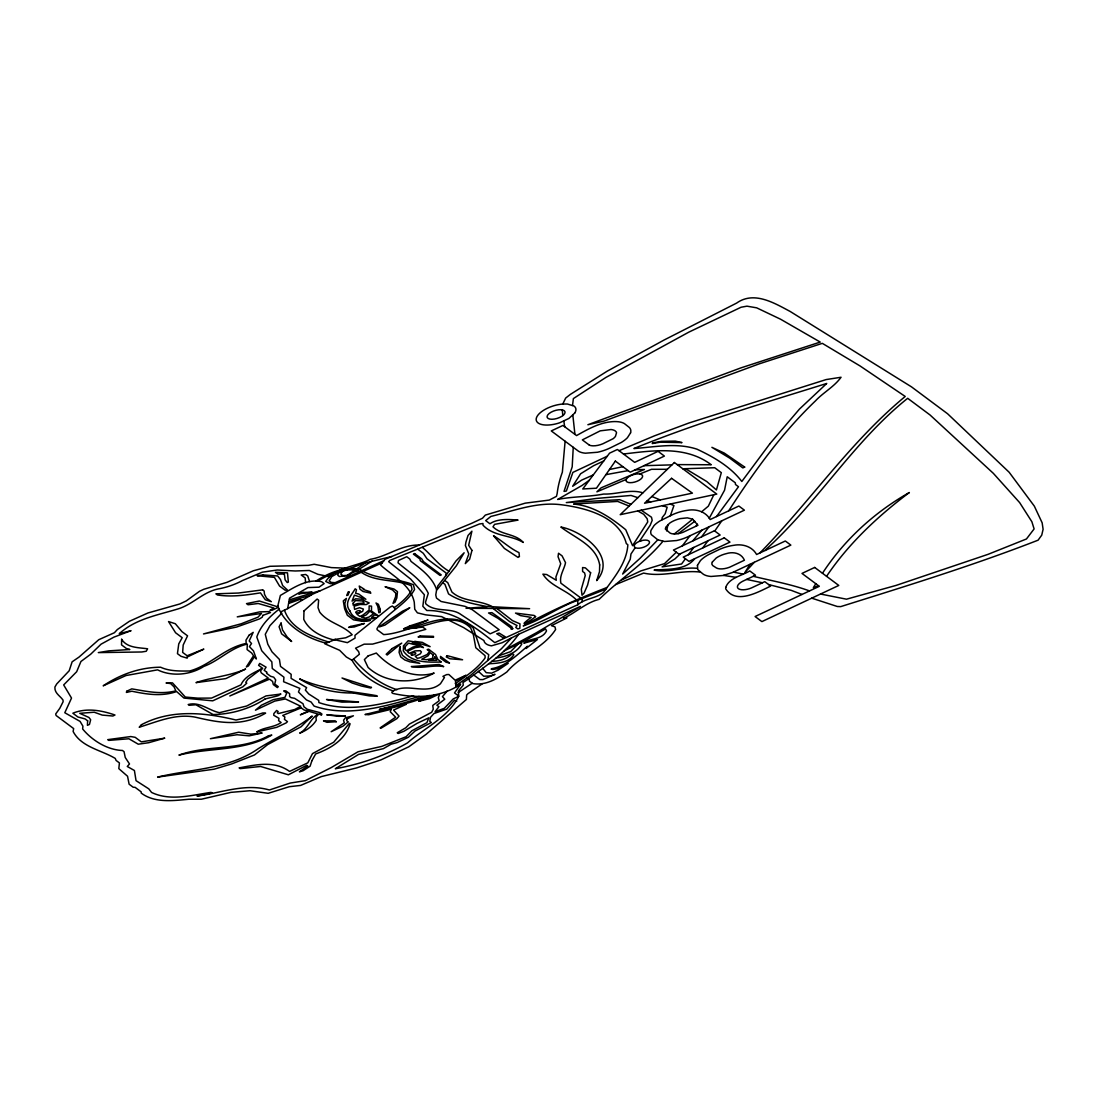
<?xml version="1.0" encoding="UTF-8"?>
<svg xmlns="http://www.w3.org/2000/svg" width="1098" height="1098" viewBox="0 0 1098 1098"><rect width="100%" height="100%" fill="white"/><g stroke="black" fill="none" stroke-linecap="round" stroke-linejoin="round"><path stroke-width="1.5" d="M577.795 604.724C585.152 598.273 596.2 598.492 603.543 592.385C613.672 578.001 626.821 563.068 627.85 544.732L626.327 543.592C619.341 516.389 584.96 507.578 560.296 504.641C536.442 501.882 513.631 510.844 490.875 516.444L485.673 520.589L489.941 523.773C497.572 518.434 509.06 519.368 518.078 520.095L494.594 524.35L492.988 526.848C501.512 535.179 515.525 533.546 523.266 542.439C510.433 534.699 493.798 536.689 482.996 525.187L482.969 523.513L479.524 523.966L389.708 560.46L388.692 561.709L410.693 579.126L424.363 594.773L422.826 606.274L426.806 610.515C453.254 609.898 475.283 627.342 494.786 642.646L577.795 604.724L577.836 601.375C567.927 590.189 550.743 586.73 542.892 574.158L546.708 574.542L556.261 580.252L555.904 576.985L560.721 563.741L558.045 556.686L558.525 553.227L562.08 555.876L565.539 562.67C564.194 569.587 559.129 575.791 560.886 583.175L582.352 599.11L581.871 601.979M281.006 611.751L287.649 608.621L289.543 598.177L307.962 587.581L318.996 587.183L324.143 583.601L321.604 581.707C306.52 578.344 292.837 588.267 280.388 595.418L278.082 604.82L278.508 608.059C287.113 627.013 306.534 638.034 326.133 643.236M455.945 686.758L455.464 681.282L466.046 675.27L455.107 680.197L448.876 674.501L446.721 674.584L442.919 676.368L444.443 677.507L440.463 683.738C426.106 695.816 407.536 682.229 392.398 691.424L391.835 692.646L392.851 693.401C416.169 698.657 440.49 697.779 460.666 684.191L454.531 692.907L458.593 695.926M562.258 409.938L562.821 415.566M562.807 404.037L565.648 398.08L570.356 394.402L607.084 371.248L664.057 340.037L736.593 303.103C753.969 290.696 774.145 302.966 790.121 311.434L911.518 386.88L947.574 413.754L1009.144 472.25L1034.343 506.151L1042.153 522.826L1043.1 529.277L1041.741 535.151L1038.09 540.175C973.501 565.36 906.852 585.824 840.711 606.618L837.294 606.494L811.738 598.163M573.252 447.311L572.195 466.842L564.029 491.41L566.362 491.039L572.881 472.401L607.263 456.233M574.927 434.355L572.854 415.264M661.888 519.834L662.231 517.529L665.196 513.754L667.159 507.194L662.465 505.67M338.253 573.019L337.882 575.379L339.392 576.505L350.454 575.283L342.823 575.613L340.792 574.103L342.425 571.331M456.741 701.21L454.407 700.291L446.735 709.102L433.985 713.522L430.526 717.296L429.798 721.372L431.349 722.525L414.989 731.048L408.401 737.252L397.009 742.605L391.08 744.224L383.408 748.644L358.552 754.422L335.315 768.751C360.707 764.181 385.041 755.712 407.495 742.907C424.555 727.727 448.204 717.584 458.648 696.365L458.525 690.834L463.26 685.193L462.972 682.531L468.901 678.674C486.51 665.155 505.821 652.939 518.599 634.315L580.403 606.398L536.538 632.681L506.37 649.014M445.568 576.011L455.986 560.968L464.125 552.788L456.288 565.854L437.237 589.53L437.704 586.071L445.568 576.011L446.186 573.074L427.026 558.8L423.265 553.268L417.858 549.233M666.623 530.869L668.009 524.542M383.943 560.625L332.941 583.697L333.723 584.273M487.814 660.474L488.747 654.71L480.101 648.259L473.128 627.781C446.927 605.19 412.34 633.175 383.682 634.589L377.094 629.676L377.012 628.578C386.194 612.821 405.67 605.341 414.564 589.475L413.424 584.767C396.145 577.672 375.653 579.95 359.664 569.286C344.539 566.17 328.439 573.005 315.95 581.062M670.343 515.731L673.939 505.547L670.219 504.023M439.502 694.622L438.322 697.655L439.159 700.771L432.763 705.438L433.271 709.198L431.665 712.286L409.348 724.131L405.848 727.741L397.243 732.737L398.258 733.491L403.927 731.268L417.02 723.376L428.81 717.831L426.916 722.649L411.819 730.815L406.109 736.703L381.733 746.407L358.044 751.759L331.294 767.557L305.299 780.664L290.256 783.052L269.394 789.984C245.032 782.998 220.945 793.003 197.05 796.064L212.367 792.934L210.94 792.385C191.628 795.226 170.272 801.416 151.565 792.44L148.793 788.858L136.042 780.664L134.409 770.508L127.286 766.486L129.495 763.961L125.241 757.483L124.047 751.663L122.454 750.483C107.357 749.961 92.04 740.423 82.652 728.99L82.899 726.135L80.085 721.413L64.796 712.739L71.521 698.081L63.67 684.932L76.668 671.729L80.936 661.49L90.709 654.202L101.071 644.169L113.904 637.142L131.046 630.677L119.27 633.683C135.864 618.641 158.263 615.031 178.892 608.649C193.632 603.831 203.995 591.136 219.737 588.652A37.606 16.429 -17.3 0 0 242.48 580.54L262.34 572.168L277.286 569.999L295.238 570.987L309.307 570.48L317.926 574.323L329.071 576.628M709.212 518.311L724.556 490.202L727.219 476.765L735.344 482.818L735.454 484.465L738.487 486.73L716.514 516.554M447.243 690.985L442.453 696.612L444.759 699.22L436.867 705.204L438.898 706.714L435.069 711.696L444.265 708.334L453.282 698.891L458.648 696.365M696.036 526.189L697.285 524.185M749.989 564.345L744.869 572.538L754.257 562.327M815.814 583.724L813.357 587.567L818.504 585.728M822.471 573.266C844.266 539.859 874.626 512.148 909.35 492.522C877.892 516.142 848.644 543.537 826.561 576.313M635.262 547.573L630.966 554.01L630.266 559.198L622.648 574.062L639.901 558.457L657.798 539.804L664.537 541.506L676.656 540.532A24.032 10.5 -17.3 0 0 689.132 536.167L744.403 510.172L738.872 506.041L710.159 519.546C705.643 511.394 695.912 508.676 687.252 510.364A23.566 10.294 -17.3 0 0 673.17 514.372L660.035 520.877A24.732 10.802 -17.3 0 0 654.037 525.585L650.99 530.403A25.721 11.241 -17.3 0 0 651.347 534.644L657.826 539.818M639.42 541.341L650.181 525.242L652.198 520.37L651.485 517.227L641.205 510.199M708.086 540.696L702.651 547.998M714.757 531.02L721.811 520.795M728.674 510.844C754.134 471.536 781.474 433.436 815.416 400.921C823.39 392.37 834.164 386.825 841.054 377.259L826.176 379.565L688.995 422.977L654.614 435.782L619.039 450.702M517.762 644.334L510.68 651.622L498.616 655.849M690.052 535.728L682.297 545.884M685.44 558.758L681.57 564.001L662.094 566.884L674.954 558.896L680.431 553.708M688.432 554.696L693.785 547.422M701.608 536.798L708.937 526.848M694.705 558.69C685.44 570.603 667.653 568.956 654.106 570.109C668.366 573.046 682.819 566.719 697.312 568.352M692.605 541.039L701.842 530.183M759.885 552.967C809.748 502.074 850.003 442.069 905.219 396.46L860.091 365.977L822.32 343.345L759.185 363.863L604.174 421.042L587.883 424.734L740.862 367.899L820.233 342.082L780.596 319.23L756.687 307.838L746.956 306.164L741.081 307.234L688.844 332.131L605.808 377.492L573.376 398.588L572.538 405.464M765.169 550.469L766.898 548.588C817.941 502.225 853.599 441.52 907.675 398.3L930.006 414.948L993.306 473.307L1019.658 502.623L1031.873 521.742L1034.11 528.934L1026.438 538.981L988.09 554.325L896.092 585.412L846.489 599.192L820.508 594.032M511.476 637.952L501.484 648.657L470.548 675.394L455.999 685.55M662.918 541.3C644.444 563.494 619.45 579.442 599.165 599.33C585.893 602.637 575.846 612.574 563.425 618.476L566.911 617.941L551.443 625.654L554.97 626.889L555.615 629.497C543.839 647.861 520.919 655.314 506.878 671.962C496.982 678.962 485.247 685.866 472.648 683.546L469.601 681.268L468.901 678.674L467.24 677.699M676.327 552.212L664.468 563.645L640.944 570.878L621.646 579.95M497.065 608.649L512.546 620.658L519.985 623.856L519.807 628.344L517.803 628.921L515.772 627.411L517.048 625.531L509.664 621.633L493.222 608.512M281.815 613.137L269.943 625.654L265.277 634.301L267.802 644.21L272.016 651.855L279.427 659.418L280.512 666.39L291.176 674.337L291.066 678.358L306.617 687.623L305.368 690.093L308.771 694.005L318.736 700.373L318.887 702.569C349.493 713.178 383.353 703.996 413.63 695.816M472.222 683.217L458.195 692.577M674.323 533.944L692.673 519.23L697.971 525.283L683.148 532.242A11.625 5.078 -17.3 0 1 679.415 533.381L678.166 533.642A11.886 5.188 -17.3 0 1 674.57 533.957L673.486 533.916A12.188 5.325 -17.3 0 1 670.013 533.024L665.333 529.016L665.882 527.095L669.739 523.087A14.796 6.464 -17.3 0 1 680.087 518.627L687.348 517.858L692.605 519.162M407.605 628.811L422.73 627.095L425.777 629.36L372.593 644.101L364.138 644.169L355.56 648.191L358.648 651.649L359.403 654.23L352.033 660.282L346.337 656.988L339.653 650.304L324.775 643.757L335.48 639.365M317.377 581.226C330.114 574.021 345.472 566.335 360.35 571.619C375.008 582.64 395.17 578.742 411.283 585.714L412.038 589.42C408.209 596.804 401.058 602.871 394.319 607.537L392.302 606.027L390.161 607.043L354.97 635.344L355.038 638.116L347.393 642.659L335 639.791M701.663 511.737L708.334 506.178L713.824 494.718M694.814 521.276L678.221 533.628M365.387 562.849L347.49 575.187L356.068 571.152L372.291 560.941M455.286 683.642C465.95 676.244 477.685 668.572 485.11 657.894L485.069 655.684L475.791 647.724L473.211 633.903L470.658 627.96C454.792 611.915 431.926 624.927 413.548 628.234M279.208 609.102C269.779 616.458 260.665 625.421 256.808 637.032L261.708 650.702L271.837 661.874L272.263 668.462L283.943 677.178L283.6 681.721L299.836 688.405L298.478 691.973L306.452 699.92L311.077 702.006L314.097 706.083C348.135 717.708 385.796 706.22 419.134 696.448M287.649 608.621L312.491 594.265L382.241 562.794M423.073 696.914C408.909 701.759 394.045 705.602 379.332 709.486C396.378 706.014 413.479 702.5 429.332 695.473M518.599 634.315L502.033 642.769L491.451 645.83A22.921 10.006 -17.3 0 1 483.944 640.546L463.672 627.617L441.588 616.623L425.599 614.839L417.405 612.849L414.756 609.253L414.262 602.171C410.556 584.493 392.755 576.244 380.526 564.948L385.014 559.28L471.783 523.279L482.502 518.242L485.343 515.086L525.269 503.145L549.274 500.084L556.466 496.351L557.18 493.414A338.802 147.997 -17.3 0 1 562.354 472.209L565.113 441.245M278.398 607.276L271.975 610.31L269.957 610.227L273.841 607.976L258.25 603.488L248.038 604.751L246.515 603.625L259.32 601.004L276.751 606.535L278.247 606.123M603.722 460.968L593.593 465.717L580.581 473.787L572.648 486.263L581.624 480.128L593.277 474.912M589.31 480.224L581.995 485.481L557.674 499.453C572.895 496.378 588.157 497.023 603.694 494.045C616.582 494.539 630.293 488.788 642.906 492.824M607.084 587.444C578.522 598.479 549.892 611.133 523.211 625.915C541.643 619.766 558.209 607.249 576.875 600.661L605.835 589.187M435.494 694.663L418.681 701.334L429.345 698.671L437.924 694.65M482.324 683.752L467.885 693.744L466.664 694.993L466.389 699.481L426.299 734.178L408.758 746.818L380.896 759.926L356.479 767.955L321.316 776.602L300.605 785.427L289.309 786.703L268.187 793.305L250.028 790.725L230.951 792.358L201.401 799.22L188.925 799.234C173.292 800.716 154.571 803.228 141.162 793.044L141.23 791.905L135.136 787.362L133.174 787.225L129.111 784.192L127.546 776.245L118.817 768.641L119.421 762.918L116.086 760.434L115.276 758.444C101.428 750.044 81.334 747.244 73.127 731.488L73.648 728.578L56.122 715.512L55.696 713.961L59.8 708.306L63.121 701.704L62.998 700.057C60.061 695.775 54.351 693.14 54.9 687.06L56.712 683.958L69.188 670.768L72.125 661.82L79.056 657.057L98.779 639.695L114.425 632.709L117.321 629.566L129.454 621.262L147.956 612.972L179.811 603.969L186.235 600.935L199.534 591.273L203.816 589.269L227.025 582.311L253.35 570.768L269.902 566.294L308.305 565.374L314.179 564.276L331.418 567.611L345.829 568.16M504.325 650.826L527.081 639.585L545.569 628.962L546.529 630.897C541.959 640.065 530.636 637.664 523.856 643.181L537.402 639.544L526.011 648.506L527.438 646.242C516.911 654.998 506.013 666.294 491.78 668.641L491.163 669.107L492.865 669.451L497.531 668.709L508.209 663.316L498.012 670.192L491.684 673.156L486.208 672.649L482.64 668.243M615.635 584.589L643.62 573.087C662.574 577.342 681.172 569.793 700.277 572.072M626.285 479.401L596.887 491.822L601.182 487.8L644.43 469.464L635.111 469.848M639.736 474.02L651.498 469.299L667.323 469.299M289.282 603.255L300.056 599.33L302.183 600.222M289.378 601.512L311.31 594.951M289.46 599.837L320.191 590.642M609.5 469.505L622.882 466.691M605.89 474.665L628.125 470.603M301.25 707.812L282.721 715.457L284.862 717.049L284.437 719.368L287.484 721.647L286.18 722.896L276.751 727.329L256.767 731.886C264.261 727.068 273.814 727.59 281.129 722.553L278.59 720.659L278.988 718.339L273.773 715.278L273.855 713.576L276.641 710.433L278.165 711.573L277.259 712.822L278.274 713.576L294.744 709.486L300.756 706.247L285.37 698.932L274.747 701.1L255.45 710.173L261.365 705.232L273.155 699.687L284.931 697.395L286.729 693.14L283.696 690.875L285.809 690.862L289.652 693.716L289.598 696.516L291.121 697.655L294.593 698.314L303.007 703.736L303.981 706.81L307.303 709.294L320.053 712.671L321.92 714.057L321.371 715.278L319.779 714.084L317.624 715.1L316.004 717.598L316.265 720.315C312.546 726.272 306.205 730.719 299.713 733.162C308.154 728.729 310.254 718.284 318.2 714.112L309.114 711.353L300.33 714.825L308.565 710.955L304.283 710.077L301.291 707.977M391.712 556.521L363.314 563.411L337.841 573.183L331.788 576.56L329.167 580.883L331.198 582.407L335.123 582.681M496.214 657.949C505.917 656.837 516.801 652.953 521.797 643.977L520.438 642.961M623.486 454.009C653.008 450.564 685.687 445.459 711.257 464.756L677.219 464.605M491.931 661.202C499.521 661.421 506.851 658.896 512.313 653.653L513.837 654.792C508.703 663.014 497.216 663.302 488.569 663.755M671.935 464.866L643.977 465.689M419.409 545.088C401.58 544.402 387.237 556.576 370.163 559.335C356.15 566.692 334.849 567.213 325.708 581.473L330.237 583.601L332.941 583.697M682.832 468.791L714.716 467.734L721.317 472.662L716.418 489.955L706.783 481.542L685.509 468.709M486.977 606.796L466.019 608.265L529.62 608.704L486.469 606.425C473.458 603.914 459.664 601.375 448.533 593.894L444.937 584.328L443.125 582.983M733.437 572.099L743.03 574.076M723.445 575.393L736.154 577.37M746.626 579.428L762.424 582.764M449.494 662.972L446.104 662.259L440.518 658.086L440.518 656.412L449.384 662.945M753.269 576.299C772.169 580.924 791.219 584.26 809.514 590.916M768.627 584.548L791.109 590.312L801.993 594.457M328.975 642.124C311.64 636.62 290.943 628.962 284.437 610.131M637.869 497.669L631.021 495.445L596.241 498.465L566.307 502.582L619.766 499.7L630.952 504.325M647.271 500.729L650.853 501.896M393.372 691.054C377.218 685.097 360.693 675.599 352.033 660.282M396.968 689.695C379.839 684.15 365.14 672.662 353.515 659.047M651.855 496.502L660.227 499.919M629.127 506.082L617.694 501.415L573.636 504.037C593.496 505.807 610.543 517.391 625.736 529.716L632.558 545.651L647.751 521.921L647.189 518.736L643.675 514.276L637.76 510.941M478.467 671.413L483.696 676.231L490.216 675.956L495.006 674.323L482.928 679.593L479.812 679.552L473.718 675.009M589.351 445.115L582.338 439.886L600.235 430.841L611.078 429.524A14.796 6.464 -17.3 0 1 616.541 432.722L615.402 436.524L613.425 438.555L602.843 443.784A11.927 5.202 -17.3 0 1 589.31 445.143M422.346 547.367C431.541 554.943 438.157 564.935 448.917 571.18M492.755 606.906C480.32 599.865 463.095 602.129 451.923 592.042L447.764 582.667L444.964 580.581M394.319 607.537L394.813 609.28M309.595 581.611L307.756 576.011L305.724 574.501L301.181 574.968L305.203 577.973L305.56 582.64M563.823 421.138L564.701 426.738M380.224 609.363L380.224 612.149L378.892 612.753L377.794 606.343L376.01 602.967L378.398 604.312L380.224 609.363M284.341 573.952L285.123 579.881L287.251 582.544L288.349 582.077L287.484 572.84L275.433 572.305L277.89 574.144L284.341 573.952M369.985 620.425L361.462 621.166L353.446 619.821L347.352 615.278L344.635 608.814L343.276 600.839L346.378 598.41L344.799 603.735C346.103 616.623 358.346 622.346 369.985 620.425M349.988 611.01C353.625 621.441 367.679 620.123 376.257 617.721L371.549 617.351L374.624 614.894L378.288 615.868L371.467 611.051L371.536 606.165L369.161 605.904L369.065 610.117L362.916 615.031L359.883 616.458L356.919 614.235L362.656 611.366L363.369 609.061L359.513 607.688L354.585 609.404L354.187 606.165L360.007 604.476L366.21 604.573L369.175 602.939L363.589 600.428L363.397 599.357L355.546 598.794L352.06 601.128L354.421 595.102L365.895 599.261L358.744 594.032L355.615 593.291L356.466 589.75L355.189 588.789C351.305 595.624 343.509 602.898 349.988 611.01M187.236 657.016L187.209 658.141L180.992 656.302L177.437 653.653L178.754 643.881L182.186 637.691L175.584 632.764L168.543 621.564L175.351 623.746L181.966 631.652L187.552 635.824L183.188 645.02L182.639 652.404L187.127 655.753L203.844 649.11L187.236 657.016M303.981 610.941L303.762 619.354C309.032 630.705 321.426 636.607 332.955 639.75L345.746 637.787L352.184 634.754C342.933 624.831 328.302 623.129 319.71 612.149L318.022 607.606L318.64 600.208L317.116 599.069L303.981 610.941M405.08 647.971L405.038 649.659L406.699 650.62L413.205 646.969L419.889 645.981L408.552 643.099L404.997 646.873L405.08 647.971M599.686 564.907L599.508 571.646L596.694 580.609C617.447 557.084 582.997 531.171 560.845 527.013C574.981 537.979 596.255 545.432 599.686 564.907M725.737 587.416L725.696 588.83C736.031 604.874 758.196 592.028 770.686 586.071L764.771 581.666L751.471 587.924A10.76 4.708 -17.3 0 1 741.644 589.736L739.778 589.365A10.76 4.708 -17.3 0 1 742.619 581.309L755.534 575.242L749.742 570.919C742.124 575.709 729.058 577.781 725.737 587.416M353.185 603.118L353.089 605.094L357.632 603.557L364.179 603.063L362.518 600.935L355.491 600.592L353.185 603.118M403.515 645.83L403.282 650.908C411.764 663.123 428.138 662.245 441.382 662.039L437.828 659.39L435.535 654.477L428.536 649.165L427.218 649.618L429.606 651.402L427.067 654.545L419.683 657.839L417.309 658.333L415.264 656.233L420.397 653.818L421.412 651.951L420.287 650.675L415.03 650.908L409.197 653.337L407.427 651.704L407.893 651.073L415.154 647.655L420.905 646.736L423.457 647.655L419.903 645.006L412.134 642.975L413.452 641.726L408.168 640.793L403.515 645.83M87.648 720.823L87.401 725.339L89.46 724.447L90.654 719.725L88.924 717.474L79.729 713.316L94.208 712.218L102.21 715.086L112.833 716.02L114.974 715.018C101.469 710.337 86.55 707.62 72.839 713.206L77.917 716.994L85.109 718.929L87.648 720.823M346.844 719.025L346.748 720.727L348.272 721.866L342.947 726.176L331.171 731.721L344.305 722.827L343.55 720.247L345.431 717.735L353.405 715.8L346.844 719.025M395.815 593.291L395.596 596.694L393.015 603.351L395.006 602.198L396.845 597.93L397.49 591.657L393.935 589.008L385.069 586.744L392.521 589.942L395.815 593.291M590.628 572.772L587.567 585.138L584.095 593.071L582.022 595.212L581.309 589.255L585.22 575.585L584.63 572.964L582.599 571.454L582.585 567.542L585.385 567.886L590.628 572.772M266.704 672.168L266.622 673.307L270.602 676.286L273.718 677.178L275.708 679.909L274.72 684.027L278.274 686.675L277.369 687.595L273.32 684.562L272.579 681.419L269.532 679.154L229.784 695.981L268.228 678.042L261.269 672.854L260.473 670.851L262.669 668.325L258.606 665.306L259.677 663.439L266.087 667.172L264.165 670.288L266.704 672.168M471.962 550.4L469.615 559.253L465.305 563.617L468.819 554.01L465.387 545.541L465.936 542.069L468.009 535.508L471.907 531.171L468.654 545.281L471.962 550.4M399.562 648.918L399.096 652.377L400.743 656.933L404.805 659.967L409.815 661.833L419.779 663.329L407.55 659.171L402.472 655.382L400.303 649.879L400.194 646.557L399.562 648.918M436.633 589.708L435.769 594.938L436.496 598.081L441.067 601.484L465.044 606.357L472.264 609.692L499.178 629.758L490.161 633.834L461.27 614.729C450.949 606.865 435.343 612.986 425.804 603.818L425.475 602.239L428.289 593.291C421.728 579.758 408.964 572.168 398.011 562.794L398.478 560.488L406.74 556.727L409.774 558.992L411.036 561.407C421.056 569.066 432.434 577.301 436.633 589.708M697.436 565.36L697.793 569.601L702.747 573.787A25.268 11.035 -17.3 0 0 710.969 576.464L723.102 575.489L732.627 572.47L790.848 545.116L785.317 540.998L756.604 554.504C752.089 546.351 742.358 543.634 733.697 545.322A23.566 10.294 -17.3 0 0 719.615 549.329L709.006 554.408A24.678 10.774 -17.3 0 0 700.483 560.543L697.436 565.36M249.054 635.234L245.966 640.175L246.213 643.455C224.843 647.573 210.514 665.251 189.721 670.988C180.058 671.098 169.476 671.345 160.624 667.227C139.721 667.337 120.286 674.405 103.185 685.825L125.996 675.531L157.577 669.849C171.7 676.821 190.558 675.023 203.83 666.404C219.394 660.612 230.649 647.793 247.325 644.073L247.077 649.577L251.634 652.994L253.501 655.767L246.323 666.953L248.395 665.978L254.352 656.851L256.383 658.965L253.487 650.881L249.438 646.64L251.524 643.51L249.191 640.916L253.199 632.352L249.054 635.234M121.645 639.297L121.535 644.869L126.613 648.657L129.811 649.508L108.826 650.867L98.312 652.596L141.82 651.979L146.226 651.265L147.612 648.794C138.677 647.504 127.052 648.04 121.645 639.297M126.695 691.26L126.394 692.44L131.856 691.218C146.473 694.265 161.612 696.805 176.613 691.548L183.984 698.081L212.724 700.826L242.85 686.813L246.776 683.148L245.76 682.38L247.805 679.264L261.132 669.053C253.665 672.841 244.47 676.684 240.956 684.878L211.571 698.081L197.873 698.15L185.315 697.052L172.455 682.846L166.045 682.983L170.657 683.587L174.088 686.909L175.817 690.862C160.569 694.718 146.391 691.273 131.76 688.871L126.695 691.26M433.243 654.998L432.338 658.539L426.436 659.72L421.742 659.184L428.042 655.822L430.155 652.692L433.243 654.998M712.327 562.052L711.779 563.974L712.684 565.525L716.459 567.982A11.927 5.202 -17.3 0 0 729.607 567.227L744.417 560.227C741.411 553.131 733.286 551.471 726.533 553.584A14.796 6.464 -17.3 0 0 716.184 558.031L712.327 562.052M349.082 592.042L348.148 595.02L346.776 595.541L348.148 591.918L349.082 592.042M311.859 760.777L310.13 766.157L302.952 770.81L299.411 771.812L307.756 766.047L306.74 765.292L288.376 774.804L260.597 766.473L240.16 768.627L239.144 767.873C256.136 764.771 274.088 760.31 289.57 771.414L307.797 762.849L312.477 753.626L333.668 742.262L349.384 723.294L350.084 723.815C345.115 740.025 330.58 748.507 315.648 753.955L311.859 760.777M262.889 615.36L262.23 617.172L259.485 618.915L236.468 627.082L203.501 633.944L241.176 623.788L258.016 617.158L261.461 613.48L237.25 616.87L259.567 611.902L269.257 611.613L270.533 612.547L262.889 615.36M391.217 709.308L390.257 711.737L395.637 717.2L380.114 727.905L380.882 728.276L396.913 718.614L399.027 716.088L393.564 710.063L406.315 704.312L365.003 714.524L368.695 714.743L391.217 709.308M626.491 478.893L626.038 480.004A8.619 3.761 -17.3 0 0 636.854 481.363A8.619 3.761 -17.3 0 0 640.642 474.171L639.036 473.897A8.619 3.761 -17.3 0 0 626.491 478.893M630.554 432.859L627.438 437.69A25.721 11.241 -17.3 0 1 621.317 442.453L610.214 447.915A25.268 11.035 -17.3 0 1 597.49 452.252L585.385 453.2A24.032 10.5 -17.3 0 1 577.466 450.454L551.278 430.924L562.958 425.434L576.56 435.577C588.199 429.03 600.537 421.934 614.276 421.577A23.566 10.294 -17.3 0 1 624.474 423.65L629.374 427.506A24.678 10.774 -17.3 0 1 630.554 432.859M281.074 623.046L279.084 626.752L281.623 633.834L291.656 641.493L287.086 636.867L282.502 629.923L281.074 623.046M434.835 657.016L433.792 658.869L428.522 660.282L436.798 660.323L434.835 657.016M414.893 641.41L414.55 642.028L430.142 646.64L422.305 642.371L414.893 641.41M363.713 588.871L363.314 589.502L370.095 591.671L370.808 593.14L363.04 591.493L359.966 589.201L359.238 586.044L363.713 588.871M615.36 461.078L596.447 488.212L582.764 488.967L609.555 453.172L617.405 449.48L634.671 462.354L658.073 451.347L664.4 456.082L630.211 472.154L615.36 461.078M447.161 655.657L446.241 656.906L450.015 658.786L462.587 659.774L447.161 655.657M769.849 443.77L741.823 481.473C730.362 466.581 713.741 457.043 696.983 449.178C676.286 442.398 654.93 447.064 633.903 448.547C696.722 422.854 761.998 403.666 826.739 383.463L799.44 409.101L769.849 443.77M574.776 413.013L568.929 418.434L559.623 422.812A20.629 9.017 -17.3 0 1 536.236 418.64A20.629 9.017 -17.3 0 1 562.739 404.037L567.364 404.009L574.021 406.04A20.629 9.017 -17.3 0 1 574.776 413.013M504.778 636.566L503.515 637.993L496.763 633.779L499.123 633.066L504.778 636.566M141.464 724.694L139.213 727.219C157.385 721.688 175.611 713.412 195.087 717.118C220.465 723.074 242.109 726.89 265.62 713.151L262.944 712.918L250.083 717.104L235.96 720.014C204.585 712.41 171.096 709.075 141.464 724.694M380.018 626.203L379.441 626.834L384.945 625.091L409.801 607.784L402.458 611.229L380.018 626.203M307.426 720.453L301.127 726.725L267.706 744.554L254.475 754.957L231.829 763.865L214.151 769.176L157.618 777.096C191.327 768.916 229.043 769.3 258.414 748.562C276.243 737.499 295.774 728.88 312.189 716.088L307.426 720.453M369.93 611.106L366.279 614.88L361.462 617.145L365.607 618.119L369.12 616.994L373.485 613.755L369.93 611.106M368.187 655.849L364.385 659.624L368.091 667.46C386.002 683.821 413.534 684.617 434.149 673.047C413.068 679.593 390.586 668.435 376.312 653.036L368.187 655.849M674.392 462.505L620.205 514.688L716.761 494.1L674.392 462.505M392.055 648.602L386.18 654.257L387.196 655.012L401.744 643.112L392.055 648.602M671.578 478.316L644.553 503.227L692.413 493.139L671.578 478.316M261.859 733.052L249.273 735.838L237.058 734.74L210.391 738.707L238.705 732.215L250.852 734.15L261.859 733.052M535.577 616.568C531.034 620.809 514.935 629.47 531.185 617.392L520.548 615.607L515.497 613.082L534.053 615.429L535.577 616.568M563.452 415.071L561.874 416.279A9.333 4.076 -17.3 0 1 549.741 419.065A9.333 4.076 -17.3 0 1 549.137 413.507A9.333 4.076 -17.3 0 1 561.174 409.746L562.917 410.062A9.333 4.076 -17.3 0 1 563.452 415.071M653.228 442.81L652.239 443.551L660.433 442.165L682.009 442.604L675.284 441.121L661.435 441.355L653.228 442.81M265.112 698.959C250.07 708.814 230.964 714.427 213.067 714.51L195.911 704.765L189.213 705.287L188.197 704.532C199.616 701.375 208.894 710.502 219.422 712.684L246.693 706.014L266.045 695.899L280.896 694.046L277.849 695.803L265.112 698.959M245.485 669.107L225.817 678.591L195.979 682.64C212.23 677.095 229.633 676.066 245.485 669.107M519.409 556.453L518.023 557.4L504.38 548.41L493.51 535.755C502.198 540.779 509.609 548.177 519.011 552.637L519.409 556.453M371.44 687.444L370.575 688.021L361.311 685.989L352.293 683.052L342.013 677.988L371.44 687.444M414.619 553.57L413.411 554.133L420.012 559.06L420.26 560.666L440.051 575.434L441.272 574.927L423.512 561.668L421.728 558.868L414.619 553.57M350.77 626.423L348.629 627.425L354.215 626.972L364.426 623.431L350.77 626.423M744.677 467.075L742.838 467.926L729.648 458.086L711.902 447.325L724.323 453.103L744.677 467.075M410.007 625.846L403.584 628.866L412.354 626.491L428.028 620.041L410.007 625.846M420.232 635.948L418.091 636.95L433.545 637.279L433.49 636.36L420.232 635.948M268.502 735.811C241.025 751.005 207.92 744.526 178.919 755.122C209.704 747.367 243.536 751.54 271.796 735.084L268.502 735.811M714.427 530.773L673.431 550.057L679.14 554.312L720.137 535.028L714.427 530.773M358.47 701.938L341.958 702.116L326.545 699.508L358.47 701.938M724.255 537.842L683.244 557.125L688.954 561.394L729.964 542.11L724.255 537.842M814.675 567.446L801.993 573.417L819.3 586.318L755.081 616.527L761.888 621.605L838.79 585.44L814.675 567.446M512.739 628.715L511.27 629.346L510.748 627.823L498.053 618.352L488.555 612.972L491.945 612.643L511.819 626.752L512.739 628.715M641.04 540.765L639.091 541.465A7.96 3.486 -17.3 0 0 634.685 547.229L635.646 547.82A7.96 3.486 -17.3 0 0 648.863 543.881A7.96 3.486 -17.3 0 0 641.04 540.765M303.254 592.426L298.546 593.867L312.23 592.22L303.254 592.426M164.59 738.199L148.683 742.715L138.266 744.197L128.878 738.762L108.757 740.395L107.741 739.64L130.799 736.552L135.191 737.321L141.285 741.864L164.59 738.199M336.276 721.715L326.971 722.306L323.526 720.878L335.11 720.837L336.276 721.715M262.614 589.859L238.527 593.03L215.894 593.826L217.418 594.965C231.705 597.257 246.295 595.089 260.473 592.865L265.277 599.728L271.343 601.704L266.512 598.108L264.481 594.251L264.138 590.999L262.614 589.859M262.971 574.913L257.179 575.75L274.404 577.356L279.565 586.058L285.151 590.216L287.415 589.997L282.653 585.577L280.47 579.524L277.67 575.956L262.971 574.913M443.565 666.568C433.037 664.688 422.03 668.888 411.325 666.582L439.09 664.51L443.565 666.568M345.403 716.006L338.843 716.321L326.779 714.853L345.403 716.006M353.405 692.989C334.849 693.222 315.222 688.858 299.644 678.893C324.102 689.86 350.756 690.999 376.669 695.693L377.3 696.283L369.271 695.885L353.405 692.989M412.079 655.122A2.457 1.071 -17.3 0 0 415.785 653.365A2.457 1.071 -17.3 0 0 412.409 653.104A2.457 1.071 -17.3 0 0 412.079 655.122M356.754 613.096A2.457 1.071 -17.3 0 0 360.46 611.353A2.457 1.071 -17.3 0 0 357.083 611.092A2.457 1.071 -17.3 0 0 356.754 613.096"/></g></svg>
